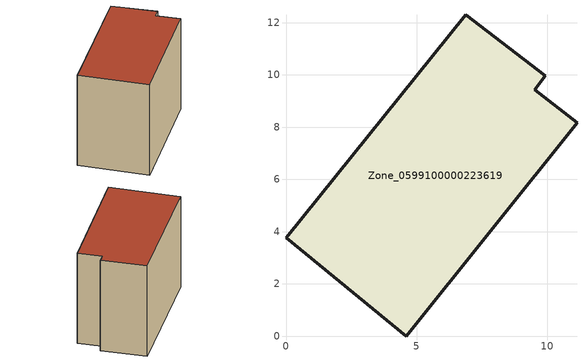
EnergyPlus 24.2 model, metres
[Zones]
Zone_0599100000223619
 floor ground (C_G): 0,3.77 6.89,12.3 9.94,9.96 9.52,9.43 11.14,8.18 4.61,0 z0
 wall outside (C_F): 9.52,9.43 9.94,9.96 6.89,12.3 0,3.77 4.61,0 11.14,8.18 9.52,9.43 z0:8.42
 roof outside (C_R): 4.61,0 11.14,8.18 9.52,9.43 9.94,9.96 6.89,12.3 0,3.77 z8.42
[BUILDING]
Pand.0599100000223619: North Axis=0; Terrain=City; Loads Convergence Tolerance Value=0.04; Temperature Convergence Tolerance Value=0.4; Solar Distribution=FullExterior; Maximum Number of Warmup Days=25; Minimum Number of Warmup Days=1
[Site:Location]
Rotterdam.The.Hague.AP_ZH_NLD Design_Conditions: Latitude=51.96; Longitude=4.45; Time Zone=1; Elevation=-4.5
[SITE:GROUNDTEMPERATURE:BUILDINGSURFACE]
18, 18, 18, 18, 18, 18, 18, 18, 18, 18, 18, 18
[MATERIAL] Thermal Absorptance=0.9; Solar Absorptance=0.7; Visible Absorptance=0.7
Name | Roughness | Thickness | Conductivity | Density | Specific Heat
G.TI.1946-1964 | MediumSmooth | 0.15 | 1 | 540 | 1210
F.TI.1946-1964 | Rough | 0.3 | 0.857143 | 1920 | 840
R.TI.1946-1964 | MediumRough | 0.2 | 0.277778 | 1500 | 1000
[CONSTRUCTION]
C_G: G.TI.1946-1964
C_F: F.TI.1946-1964
C_R: R.TI.1946-1964
[ZONE]
Zone_0599100000223619: Type=1; Multiplier=1; Ceiling Height=Autocalculate; Volume=Autocalculate; Floor Area=autocalculate; Part of Total Floor Area=Yes
[ZONEINFILTRATION:DESIGNFLOWRATE]
Infil_Zone_0599100000223619: Zone or ZoneList or Space or SpaceList=Zone_0599100000223619; Schedule=AlwaysOn; Design Flow Rate Calculation Method=Flow/Area; Flow Rate per Floor Area=0.003; Constant Term Coefficient=1; Temperature Term Coefficient=0; Velocity Term Coefficient=0; Velocity Squared Term Coefficient=0
[HVACTEMPLATE:ZONE:IDEALLOADSAIRSYSTEM]
Zone_0599100000223619: Maximum Heating Supply Air Temperature=50; Minimum Cooling Supply Air Temperature=13; Maximum Heating Supply Air Humidity Ratio=0.0156; Minimum Cooling Supply Air Humidity Ratio=0.0077; Heating Limit=NoLimit; Cooling Limit=NoLimit; Dehumidification Control Type=ConstantSensibleHeatRatio; Cooling Sensible Heat Ratio=0.7; Dehumidification Setpoint=60; Humidification Control Type=None; Humidification Setpoint=30; Outdoor Air Method=None; Outdoor Air Flow Rate per Person=0.00944; Outdoor Air Flow Rate per Zone Floor Area=0; Outdoor Air Flow Rate per Zone=0; Demand Controlled Ventilation Type=None; Outdoor Air Economizer Type=NoEconomizer; Heat Recovery Type=None; Sensible Heat Recovery Effectiveness=0.7; Latent Heat Recovery Effectiveness=0.65
[ZONECONTROL:THERMOSTAT]
ThermostatControl_Zone_0599100000223619: Zone or ZoneList=Zone_0599100000223619; Control Type Schedule=DualSetpointControlType; Control 1=Thermostat_Zone_0599100000223619; Temperature Difference Between Cutout And Setpoint=0
[THERMOSTATSETPOINT:DUALSETPOINT]
Thermostat_Zone_0599100000223619: Heating Setpoint Temperature Schedule=HeatingSetpoint_Zone_0599100000223619; Cooling Setpoint Temperature Schedule=CoolingSetpoint_Zone_0599100000223619
[SCHEDULE:COMPACT]
HeatingSetpoint_Zone_0599100000223619: Through: 12/31, For: AllDays, Until: 24:00, 21
CoolingSetpoint_Zone_0599100000223619: Through: 12/31, For: AllDays, Until: 24:00, 24
DualSetpointControlType: Through: 12/31, For: AllDays, Until: 24:00, 4
AlwaysOn: Through: 12/31, For: AllDays, Until: 24:00, 1
